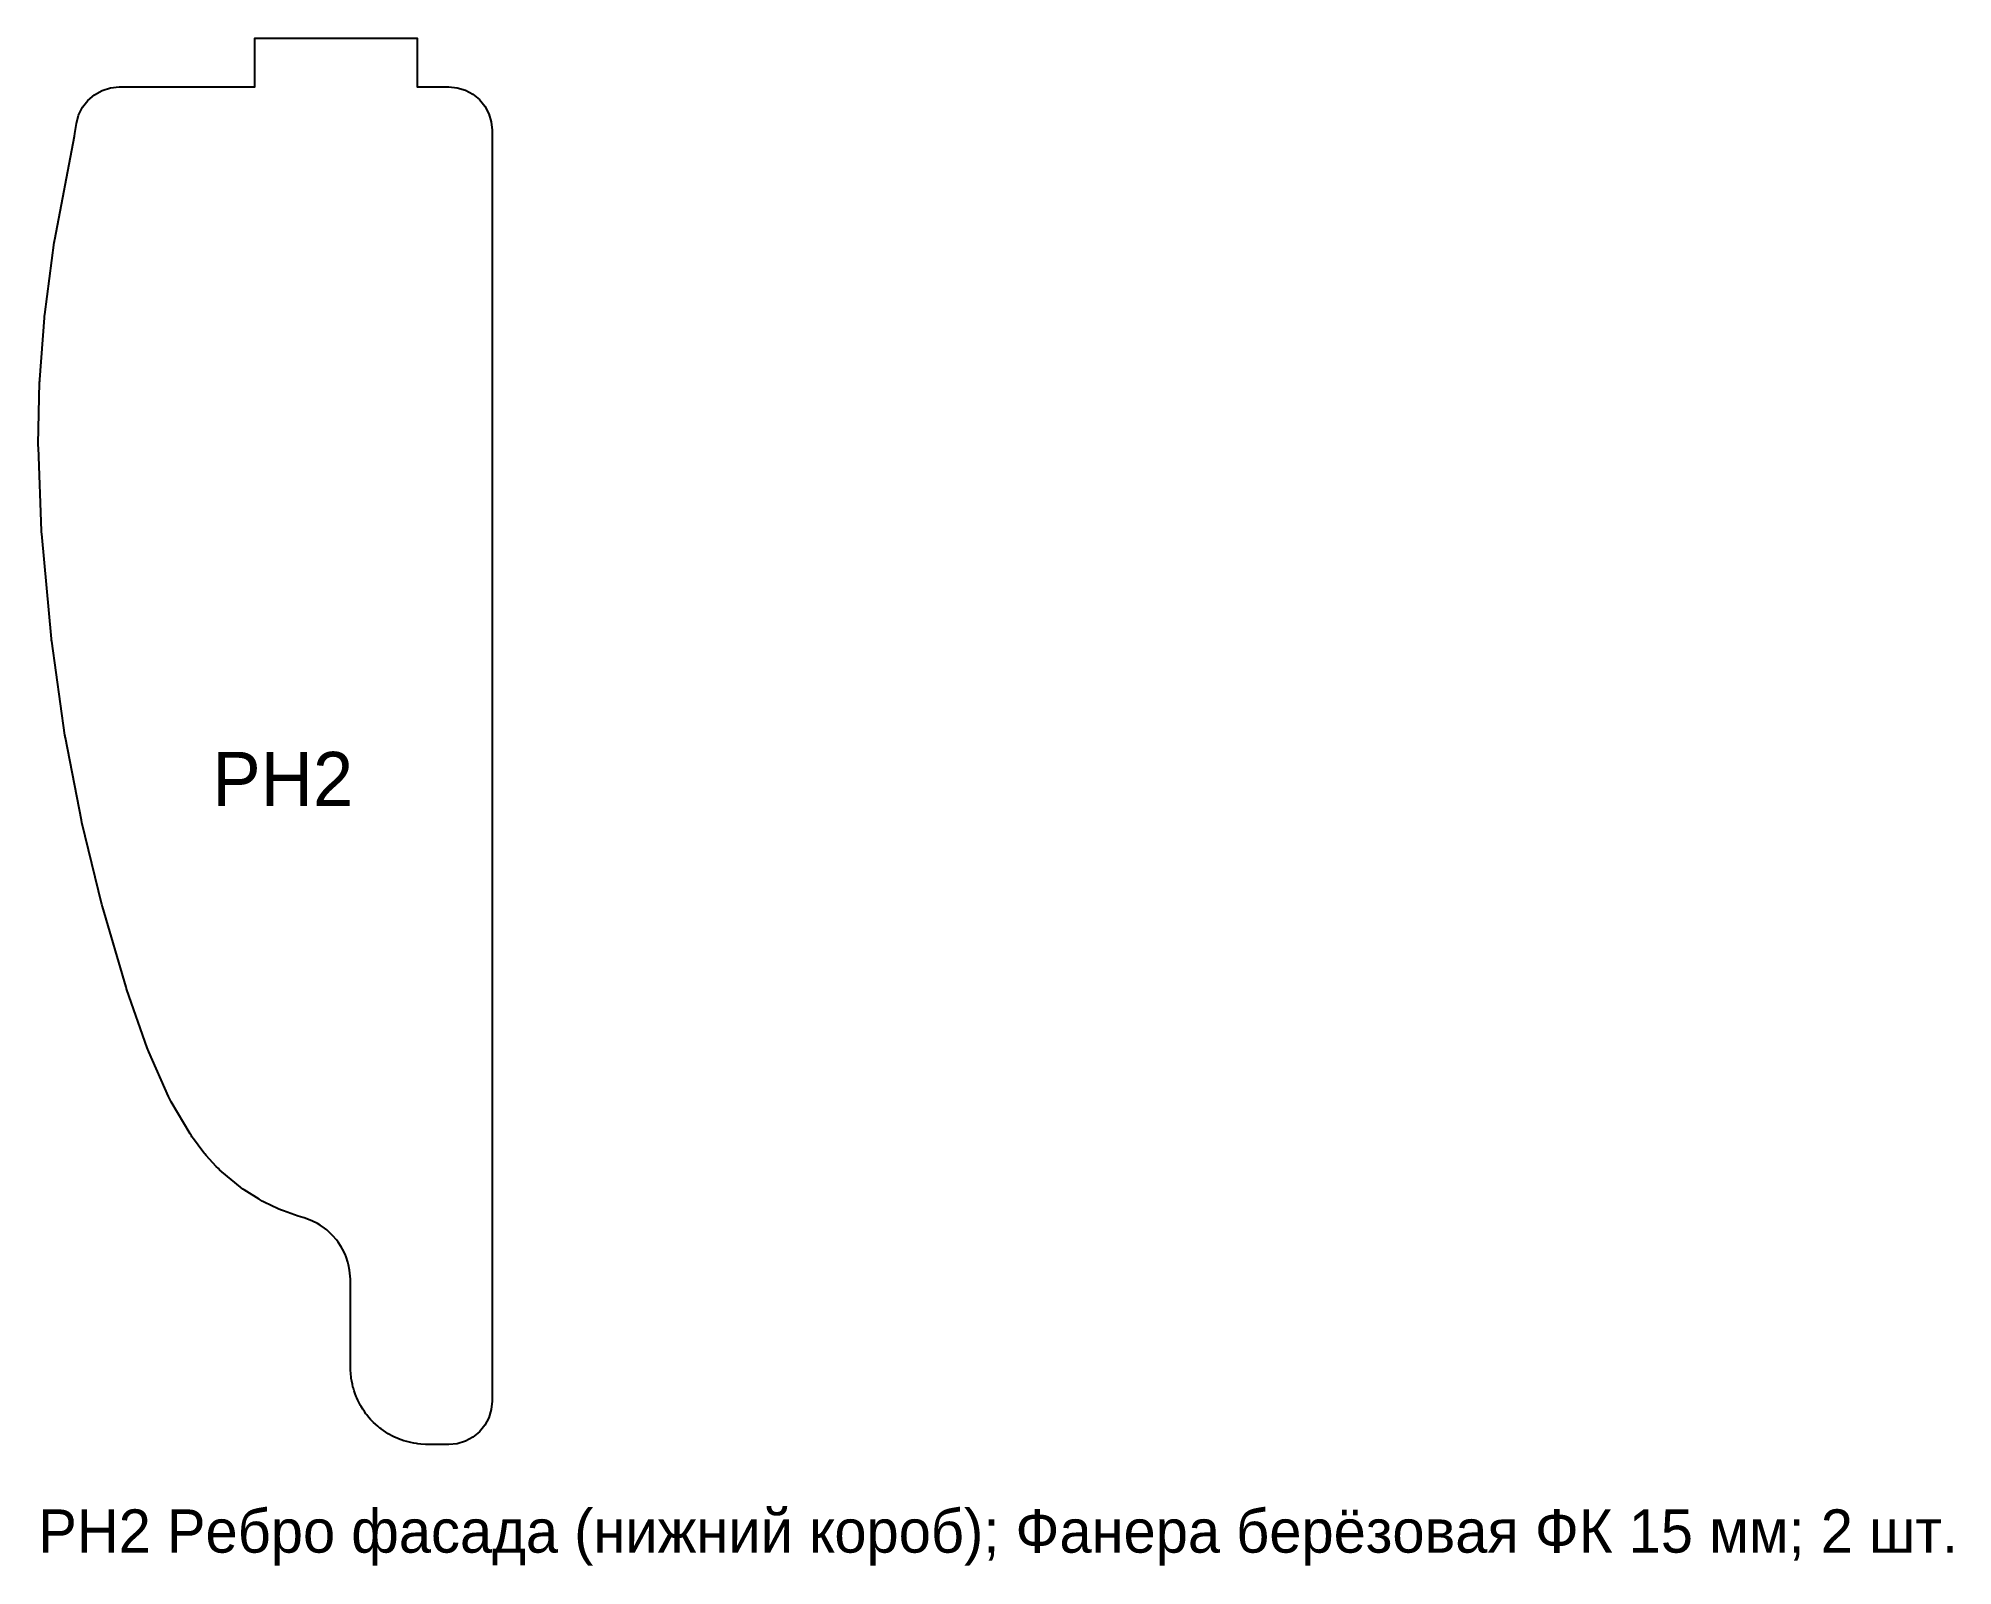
# Model space of a CAD drawing. Header units: millimetres. Extents: x 0 to 354, y -22 to 260.
import ezdxf
from ezdxf.enums import TextEntityAlignment as Align

# ---------------------------------------------------------------- set-up
doc = ezdxf.new("R2010")
doc.units = ezdxf.units.MM
doc.layers.add('CUT_OUT', color=7, linetype='Continuous')
doc.layers.add('TEXT', color=8, linetype='Continuous')

msp = doc.modelspace()

# ---------------------------------------------------------------- linework, layer by layer
at = {"layer": 'CUT_OUT'}
msp.add_lwpolyline([(7.45, 245.79), (8.16, 247.24), (9.16, 248.52), (10.38, 249.57), (11.8, 250.35), (13.34, 250.84), (14.95, 251), (40.07, 251), (40.07, 260), (70.07, 260), (70.07, 251), (75.92, 251), (77.48, 250.85), (78.98, 250.39), (80.36, 249.65), (81.57, 248.66), (82.57, 247.44), (83.31, 246.06), (83.76, 244.56), (83.92, 243), (83.92, 8), (83.76, 6.44), (83.31, 4.94), (82.57, 3.56), (81.57, 2.34), (80.36, 1.35), (78.98, 0.61), (77.48, 0.15), (75.92, 0), (72.24, 0), (71.98, 0), (71.85, 0.01), (71.59, 0.02), (70.72, 0.08), (70.19, 0.13), (69.94, 0.16), (69.42, 0.25), (68.88, 0.36), (68.37, 0.47), (68.12, 0.54), (67.62, 0.69), (67.1, 0.87), (66.61, 1.05), (66.37, 1.15), (65.89, 1.37), (65.4, 1.61), (64.94, 1.86), (64.72, 1.99), (64.27, 2.27), (63.82, 2.57), (63.39, 2.88), (63.18, 3.03), (62.78, 3.37), (62.37, 3.73), (61.99, 4.08), (61.8, 4.27), (61.44, 4.65), (61.08, 5.06), (60.75, 5.47), (60.59, 5.67), (60.29, 6.1), (59.98, 6.56), (59.71, 7), (59.58, 7.23), (59.33, 7.69), (59.09, 8.18), (58.87, 8.65), (58.77, 8.9), (58.59, 9.39), (58.41, 9.9), (58.26, 10.41), (58.19, 10.66), (58.07, 11.17), (57.97, 11.7), (57.88, 12.22), (57.85, 12.48), (57.8, 13), (57.74, 13.87), (57.72, 14.13), (57.72, 14.26), (57.72, 14.53), (57.72, 30.28), (57.71, 30.54), (57.63, 31.7), (57.57, 32.21), (57.37, 33.22), (57.24, 33.71), (56.91, 34.69), (56.72, 35.17), (56.27, 36.1), (56.01, 36.54), (55.45, 37.41), (55.14, 37.82), (54.47, 38.6), (54.11, 38.97), (53.34, 39.66), (52.94, 39.98), (52.09, 40.56), (51.65, 40.83), (50.73, 41.3), (50.26, 41.5), (49.17, 41.89), (48.92, 41.97), (48.48, 42.1), (48.06, 42.23), (45.37, 43.18), (44.96, 43.33), (44.77, 43.41), (44.37, 43.59), (41.77, 44.82), (41.39, 45.02), (41.21, 45.12), (40.84, 45.33), (38.53, 46.75), (38.06, 47.06), (37.83, 47.22), (37.38, 47.57), (33.92, 50.43), (33.5, 50.81), (33.3, 51), (32.9, 51.41), (31.05, 53.45), (30.79, 53.74), (30.67, 53.89), (30.43, 54.19), (28.67, 56.54), (28.42, 56.9), (28.3, 57.08), (28.07, 57.45), (24.59, 63.35), (24.37, 63.75), (24.27, 63.95), (24.07, 64.37), (20.42, 72.59), (20.29, 72.89), (20.23, 73.04), (20.12, 73.35), (16.38, 84.04), (16.31, 84.24), (16.28, 84.34), (16.22, 84.55), (11.89, 99.45), (11.84, 99.62), (11.82, 99.7), (11.77, 99.87), (8.08, 114.98), (8.04, 115.17), (8.02, 115.26), (7.98, 115.44), (5.02, 130.66), (4.98, 130.87), (4.96, 130.97), (4.93, 131.18), (2.49, 148.52), (2.47, 148.71), (2.46, 148.8), (2.44, 148.98), (0.63, 168.4), (0.61, 168.62), (0.6, 168.73), (0.59, 168.95), (0.01, 184.36), (0, 184.6), (0, 184.72), (0, 184.96), (0.25, 196.4), (0.26, 196.61), (0.26, 196.71), (0.28, 196.92), (1.12, 208.34), (1.14, 208.57), (1.16, 208.69), (1.18, 208.92), (2.95, 222.23), (2.98, 222.45), (3, 222.56), (3.04, 222.79), (6.68, 241.93), (6.69, 241.99), (6.75, 242.33), (6.76, 242.4), (7.04, 244.22), (7.45, 245.79)], close=True, dxfattribs=at)

# ---------------------------------------------------------------- texts
at = {"layer": 'TEXT'}
msp.add_text('РН2', height=10, dxfattribs=at).set_placement((45.21, 123.05), align=Align.MIDDLE_CENTER)
msp.add_text('РН2 Ребро фасада (нижний короб); Фанера берёзовая ФК 15 мм; 2 шт.', height=8, dxfattribs=at).set_placement((0, -20))

doc.saveas('drawing.dxf')
